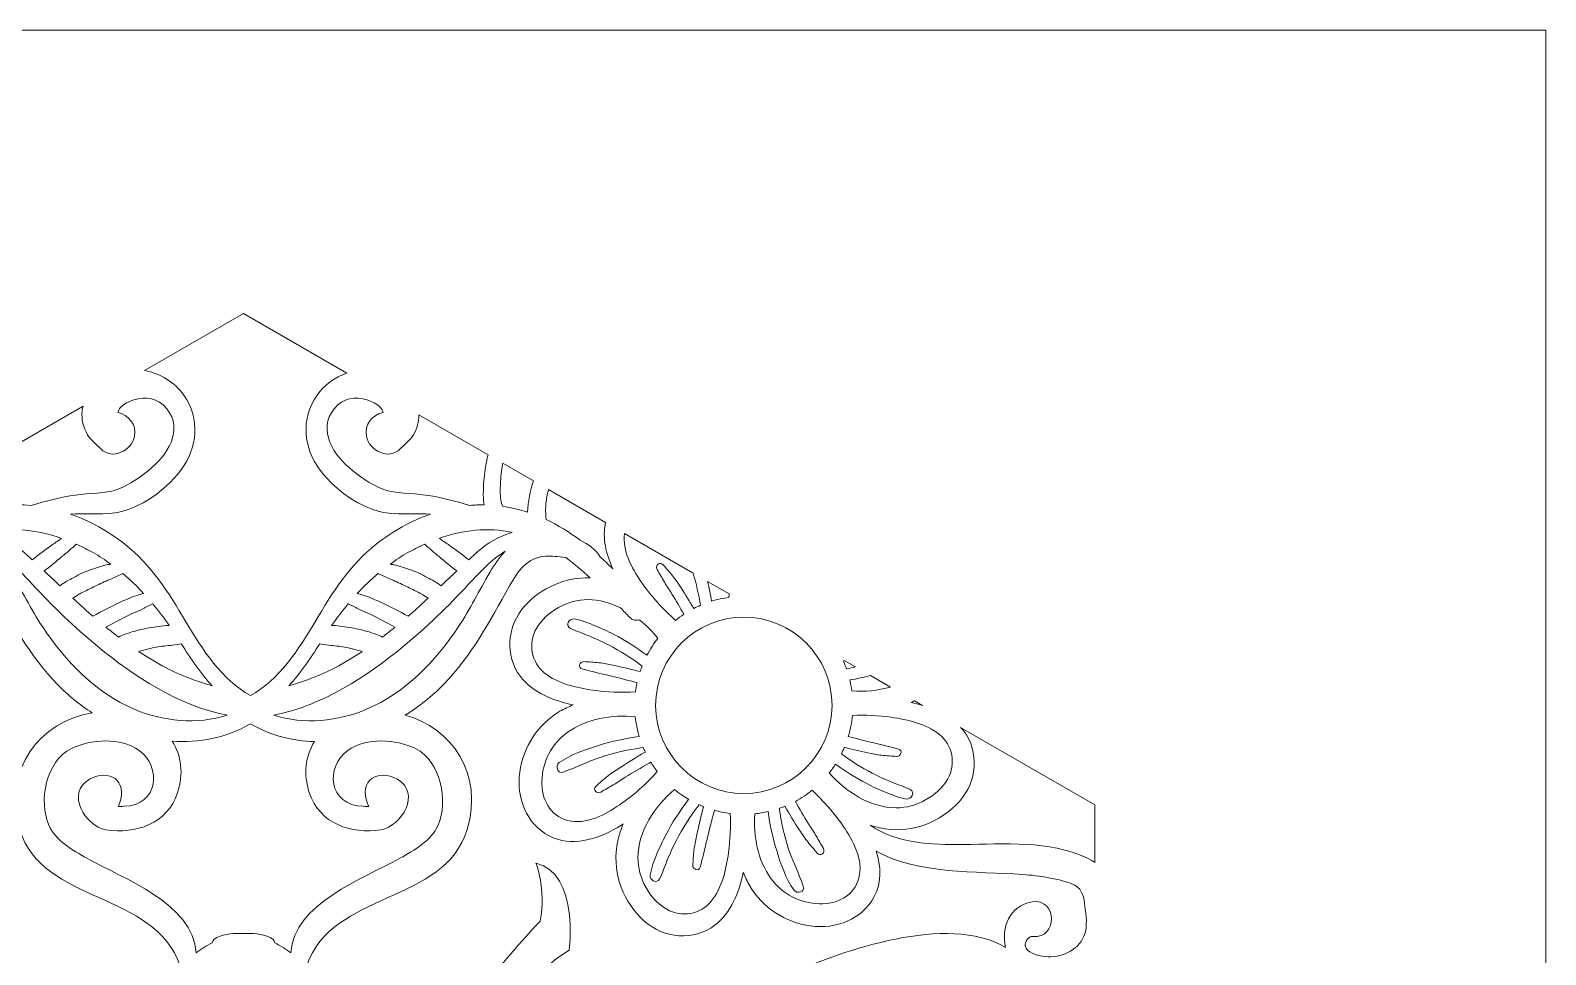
# Model space of a CAD drawing. Extents: x 7 to 992, y -718 to -282.
# Drawn here: x 851.8 to 991.6, y -367.8 to -282.5 of the extents above; entities that cross this region are included whole.
import ezdxf

# ---------------------------------------------------------------- set-up
doc = ezdxf.new("R2010")
doc.units = 0
doc.header["$MEASUREMENT"] = 0
doc.layers.add('Layer 1', color=7, linetype='Continuous')

msp = doc.modelspace()

# ---------------------------------------------------------------- linework, layer by layer
at = {"layer": 'Layer 1', "lineweight": 0}
for points, knots in [([(515.44, -282.48), (515.44, -282.48), (265.44, -282.48), (265.44, -282.48), (265.44, -282.48), (259.14, -282.48), (259.14, -282.48), (259.14, -282.48), (27.26, -282.48), (27.26, -282.48), (27.26, -282.48), (27.26, -282.86), (27.26, -282.86), (27.26, -282.86), (25.9, -282.86), (25.9, -282.86), (25.9, -282.86), (24.9, -282.86), (24.9, -282.86), (24.9, -282.86), (7.49, -306.85), (7.49, -306.85), (7.49, -306.85), (7.49, -496.33), (7.49, -496.33), (7.49, -496.33), (24.9, -524.26), (24.9, -524.26), (24.9, -524.26), (25.04, -524.26), (25.04, -524.26), (25.04, -524.26), (25.9, -525.98), (25.9, -525.98), (25.9, -525.98), (34.58, -543.33), (34.58, -543.33), (34.58, -543.33), (85.48, -645.12), (85.48, -645.12), (85.48, -645.12), (85.48, -693.39), (85.48, -693.39), (85.48, -693.6), (85.49, -693.81), (85.49, -694.02), (85.35, -694.6), (85.27, -695.2), (85.27, -695.83), (85.27, -695.83), (85.27, -710.02), (85.27, -710.02), (85.27, -714.22), (88.67, -717.63), (92.87, -717.63), (92.87, -717.63), (107.07, -717.63), (107.07, -717.63), (107.48, -717.63), (107.89, -717.59), (108.29, -717.52), (108.74, -717.55), (109.19, -717.56), (109.64, -717.56), (109.64, -717.56), (182.16, -717.56), (182.16, -717.56), (182.56, -717.56), (182.97, -717.55), (183.37, -717.53), (183.74, -717.59), (184.13, -717.63), (184.52, -717.63), (184.52, -717.63), (198.72, -717.63), (198.72, -717.63), (202.92, -717.63), (206.32, -714.22), (206.32, -710.02), (206.32, -710.02), (206.32, -695.83), (206.32, -695.83), (206.32, -695.53), (206.3, -695.25), (206.27, -694.96), (206.3, -694.46), (206.32, -693.96), (206.33, -693.45), (206.33, -693.45), (206.33, -645.12), (206.33, -645.12), (206.33, -645.12), (257.2, -543.33), (257.2, -543.33), (257.2, -543.33), (259.14, -539.46), (259.14, -539.46), (259.14, -539.46), (266.76, -524.21), (266.76, -524.21), (266.76, -524.21), (266.76, -645.12), (266.76, -645.12), (266.76, -645.12), (363.47, -645.12), (363.47, -645.12), (363.74, -645.12), (364, -645.1), (364.27, -645.1), (364.76, -645.2), (365.27, -645.25), (365.79, -645.25), (365.79, -645.25), (379.98, -645.25), (379.98, -645.25), (384.18, -645.25), (387.59, -641.84), (387.59, -637.64), (387.59, -637.64), (387.59, -623.45), (387.59, -623.45), (387.59, -623.12), (387.56, -622.8), (387.52, -622.49), (387.56, -621.96), (387.58, -621.43), (387.58, -620.89), (387.58, -620.89), (387.58, -584.63), (387.58, -584.63), (387.58, -584.63), (508.12, -524.36), (508.12, -524.36), (508.12, -524.36), (508.12, -717.56), (508.12, -717.56), (508.12, -717.56), (544.38, -717.56), (544.38, -717.56), (545.28, -717.56), (546.17, -717.51), (547.05, -717.42), (547.05, -717.42), (560.83, -717.42), (560.83, -717.42), (565.03, -717.42), (568.44, -714.01), (568.44, -709.81), (568.44, -709.81), (568.44, -696.13), (568.44, -696.13), (568.53, -695.25), (568.59, -694.36), (568.59, -693.45), (568.59, -693.45), (568.59, -645.12), (568.59, -645.12), (568.59, -645.12), (689.44, -645.12), (689.44, -645.12), (689.44, -645.12), (689.44, -693.39), (689.44, -693.39), (689.44, -693.59), (689.45, -693.79), (689.46, -693.99), (689.34, -694.51), (689.28, -695.06), (689.28, -695.61), (689.28, -695.61), (689.28, -709.81), (689.28, -709.81), (689.28, -714.01), (692.69, -717.42), (696.89, -717.42), (696.89, -717.42), (710.98, -717.42), (710.98, -717.42), (711.84, -717.51), (712.72, -717.56), (713.61, -717.56), (713.61, -717.56), (749.9, -717.56), (749.9, -717.56), (749.9, -717.56), (749.9, -524.21), (749.9, -524.21), (749.9, -524.21), (870.73, -584.62), (870.73, -584.62), (870.73, -584.62), (870.73, -620.95), (870.73, -620.95), (870.73, -621.35), (870.74, -621.75), (870.76, -622.15), (870.71, -622.51), (870.67, -622.87), (870.67, -623.23), (870.67, -623.23), (870.67, -637.43), (870.67, -637.43), (870.67, -641.63), (874.08, -645.04), (878.28, -645.04), (878.28, -645.04), (892.48, -645.04), (892.48, -645.04), (892.58, -645.04), (892.69, -645.03), (892.79, -645.02), (893.49, -645.08), (894.19, -645.12), (894.9, -645.12), (894.9, -645.12), (991.58, -645.12), (991.58, -645.12), (991.58, -645.12), (991.58, -282.48), (991.58, -282.48), (991.58, -282.48), (515.44, -282.48), (515.44, -282.48)], [0, 0, 0, 0, 1, 1, 1, 2, 2, 2, 3, 3, 3, 4, 4, 4, 5, 5, 5, 6, 6, 6, 7, 7, 7, 8, 8, 8, 9, 9, 9, 10, 10, 10, 11, 11, 11, 12, 12, 12, 13, 13, 13, 14, 14, 14, 15, 15, 15, 16, 16, 16, 17, 17, 17, 18, 18, 18, 19, 19, 19, 20, 20, 20, 21, 21, 21, 22, 22, 22, 23, 23, 23, 24, 24, 24, 25, 25, 25, 26, 26, 26, 27, 27, 27, 28, 28, 28, 29, 29, 29, 30, 30, 30, 31, 31, 31, 32, 32, 32, 33, 33, 33, 34, 34, 34, 35, 35, 35, 36, 36, 36, 37, 37, 37, 38, 38, 38, 39, 39, 39, 40, 40, 40, 41, 41, 41, 42, 42, 42, 43, 43, 43, 44, 44, 44, 45, 45, 45, 46, 46, 46, 47, 47, 47, 48, 48, 48, 49, 49, 49, 50, 50, 50, 51, 51, 51, 52, 52, 52, 53, 53, 53, 54, 54, 54, 55, 55, 55, 56, 56, 56, 57, 57, 57, 58, 58, 58, 59, 59, 59, 60, 60, 60, 61, 61, 61, 62, 62, 62, 63, 63, 63, 64, 64, 64, 65, 65, 65, 66, 66, 66, 67, 67, 67, 68, 68, 68, 69, 69, 69, 70, 70, 70, 71, 71, 71, 72, 72, 72, 73, 73, 73, 74, 74, 74, 74]), ([(878.28, -316.15), (876.75, -318.31), (877.03, -321.02), (878.57, -323.07), (880.12, -325.12), (882.77, -326.97), (885.39, -327.07), (886.5, -327.12), (887.62, -327.08), (888.74, -327.11), (886.95, -327.75), (885.26, -328.69), (883.77, -329.87), (881.25, -331.86), (879.72, -334.32), (878.11, -337.04), (876.58, -339.61), (874.81, -342.39), (872.14, -343.86), (869.48, -342.39), (867.71, -339.61), (866.18, -337.04), (864.57, -334.32), (863.04, -331.86), (860.52, -329.87), (859.03, -328.69), (857.34, -327.75), (855.55, -327.11), (856.66, -327.08), (857.79, -327.12), (858.9, -327.07), (861.52, -326.97), (864.16, -325.12), (865.71, -323.07), (867.26, -321.02), (867.54, -318.31), (866.01, -316.15), (865.15, -314.94), (863.81, -314.15), (862.38, -313.88), (862.38, -313.88), (871.49, -308.62), (871.49, -308.62), (871.49, -308.62), (881.02, -314.12), (881.02, -314.12), (879.94, -314.51), (878.96, -315.19), (878.28, -316.15)], [0, 0, 0, 0, 1, 1, 1, 2, 2, 2, 3, 3, 3, 4, 4, 4, 5, 5, 5, 6, 6, 6, 7, 7, 7, 8, 8, 8, 9, 9, 9, 10, 10, 10, 11, 11, 11, 12, 12, 12, 13, 13, 13, 14, 14, 14, 15, 15, 15, 16, 16, 16, 16]), ([(857.12, -319.79), (857.44, -320.33), (857.92, -320.66), (858.34, -321.1), (859.37, -322.19), (861.23, -321.24), (861.46, -319.95), (861.66, -318.84), (860.88, -317.93), (859.9, -317.74), (859.9, -317.74), (860, -317.51), (860, -317.51), (860.18, -317.13), (860.64, -316.89), (861, -316.72), (861.99, -316.26), (863.25, -316.29), (864.08, -317.05), (866.1, -318.86), (864.74, -321.39), (863.05, -322.83), (862.14, -323.61), (861.08, -324.38), (859.94, -324.81), (858.71, -325.28), (857.3, -325.16), (856.01, -325.36), (854.64, -325.57), (853.27, -325.89), (851.92, -326.31), (851.48, -326.27), (851.04, -326.26), (850.61, -326.26), (850.69, -325.79), (850.68, -325.3), (850.67, -324.82), (850.65, -324.12), (850.58, -323.41), (850.46, -322.72), (850.36, -322.16), (850.26, -321.55), (850, -321.03), (850, -321.03), (856.7, -317.16), (856.7, -317.16), (856.67, -317.31), (856.64, -317.46), (856.62, -317.61), (856.54, -318.37), (856.72, -319.13), (857.12, -319.79)], [0, 0, 0, 0, 1, 1, 1, 2, 2, 2, 3, 3, 3, 4, 4, 4, 5, 5, 5, 6, 6, 6, 7, 7, 7, 8, 8, 8, 9, 9, 9, 10, 10, 10, 11, 11, 11, 12, 12, 12, 13, 13, 13, 14, 14, 14, 15, 15, 15, 16, 16, 16, 17, 17, 17, 17]), ([(882.83, -319.95), (883.06, -321.24), (884.92, -322.19), (885.95, -321.1), (886.37, -320.66), (886.85, -320.33), (887.17, -319.79), (887.5, -319.24), (887.67, -318.6), (887.67, -317.96), (887.67, -317.96), (894.05, -321.64), (894.05, -321.64), (893.95, -322), (893.89, -322.37), (893.83, -322.72), (893.71, -323.41), (893.64, -324.12), (893.62, -324.82), (893.61, -325.3), (893.6, -325.79), (893.68, -326.26), (893.25, -326.26), (892.81, -326.27), (892.36, -326.31), (891.02, -325.89), (889.64, -325.57), (888.27, -325.36), (886.98, -325.16), (885.58, -325.28), (884.34, -324.81), (883.21, -324.38), (882.15, -323.61), (881.23, -322.83), (879.55, -321.39), (878.19, -318.86), (880.21, -317.05), (881.04, -316.29), (882.29, -316.26), (883.28, -316.72), (883.64, -316.89), (884.11, -317.13), (884.29, -317.51), (884.29, -317.51), (884.38, -317.74), (884.38, -317.74), (883.4, -317.93), (882.63, -318.84), (882.83, -319.95)], [0, 0, 0, 0, 1, 1, 1, 2, 2, 2, 3, 3, 3, 4, 4, 4, 5, 5, 5, 6, 6, 6, 7, 7, 7, 8, 8, 8, 9, 9, 9, 10, 10, 10, 11, 11, 11, 12, 12, 12, 13, 13, 13, 14, 14, 14, 15, 15, 15, 16, 16, 16, 16]), ([(897.7, -326.94), (896.97, -326.7), (896.21, -326.52), (895.42, -326.41), (895.42, -326.41), (895.38, -326.35), (895.38, -326.35), (895.38, -326.35), (895.28, -326.13), (895.28, -326.13), (895.28, -326.13), (895.25, -325.98), (895.25, -325.98), (895.16, -325.5), (895.17, -325), (895.19, -324.51), (895.21, -323.92), (895.26, -323.34), (895.34, -322.76), (895.36, -322.64), (895.38, -322.53), (895.4, -322.42), (895.4, -322.42), (898.23, -324.05), (898.23, -324.05), (897.92, -324.98), (897.73, -325.96), (897.7, -326.94)], [0, 0, 0, 0, 1, 1, 1, 2, 2, 2, 3, 3, 3, 4, 4, 4, 5, 5, 5, 6, 6, 6, 7, 7, 7, 8, 8, 8, 9, 9, 9, 9]), ([(905.55, -332.16), (905.16, -331.78), (904.77, -331.4), (904.37, -331.03), (903.95, -330.38), (903.3, -329.88), (902.54, -329.53), (901.55, -328.78), (900.5, -328.13), (899.4, -327.61), (899.36, -327.11), (899.34, -326.6), (899.39, -326.13), (899.43, -325.73), (899.51, -325.29), (899.63, -324.86), (899.63, -324.86), (904.89, -327.9), (904.89, -327.9), (904.57, -329.31), (904.94, -330.83), (905.55, -332.16)], [0, 0, 0, 0, 1, 1, 1, 2, 2, 2, 3, 3, 3, 4, 4, 4, 5, 5, 5, 6, 6, 6, 7, 7, 7, 7]), ([(854.73, -329.36), (854.45, -329.55), (854.17, -329.74), (853.9, -329.93), (853.25, -330.37), (852.63, -330.85), (852.01, -331.32), (851.77, -331.1), (851.53, -330.87), (851.28, -330.66), (850.3, -329.78), (849.19, -329.15), (847.99, -328.81), (850.28, -328.3), (852.56, -328.59), (854.73, -329.36)], [0, 0, 0, 0, 1, 1, 1, 2, 2, 2, 3, 3, 3, 4, 4, 4, 5, 5, 5, 5]), ([(896.29, -328.81), (895.1, -329.15), (893.99, -329.78), (893, -330.66), (892.76, -330.87), (892.52, -331.1), (892.28, -331.32), (891.66, -330.85), (891.04, -330.37), (890.39, -329.93), (890.11, -329.74), (889.83, -329.55), (889.55, -329.36), (891.72, -328.59), (894, -328.3), (896.29, -328.81)], [0, 0, 0, 0, 1, 1, 1, 2, 2, 2, 3, 3, 3, 4, 4, 4, 5, 5, 5, 5]), ([(913.02, -335.82), (912.64, -335.19), (912.26, -334.55), (911.85, -333.93), (911.61, -333.56), (911.37, -333.17), (911.08, -332.83), (910.8, -332.48), (910.5, -332.14), (910.2, -331.8), (909.89, -331.45), (909.41, -331.85), (909.64, -332.24), (909.87, -332.62), (910.09, -333), (910.31, -333.38), (910.53, -333.76), (910.78, -334.12), (911.01, -334.49), (911.4, -335.1), (911.75, -335.73), (912.11, -336.36), (911.84, -336.53), (911.59, -336.72), (911.34, -336.92), (910.14, -335.85), (909.05, -334.65), (908.14, -333.32), (907.29, -332.07), (906.42, -330.48), (906.64, -328.91), (906.64, -328.91), (912.96, -332.56), (912.96, -332.56), (913.25, -333.53), (913.48, -334.52), (913.64, -335.53), (913.43, -335.62), (913.22, -335.72), (913.02, -335.82)], [0, 0, 0, 0, 1, 1, 1, 2, 2, 2, 3, 3, 3, 4, 4, 4, 5, 5, 5, 6, 6, 6, 7, 7, 7, 8, 8, 8, 9, 9, 9, 10, 10, 10, 11, 11, 11, 12, 12, 12, 13, 13, 13, 13]), ([(848.26, -333.74), (850.08, -336.99), (851.73, -340.14), (854.36, -342.85), (855.32, -343.83), (856.4, -344.71), (857.54, -345.45), (852.78, -346.18), (849.22, -350.71), (850.86, -356.2), (852.94, -363.13), (863.34, -361.86), (865.66, -368.81), (865.09, -369.37), (864.59, -369.96), (864.2, -370.55), (862.6, -372.98), (860.71, -377.25), (861.29, -380.43), (859.79, -381.16), (858.4, -382.08), (857.15, -383.16), (857.15, -383.16), (853.32, -378.06), (853.32, -378.06), (852.56, -373.47), (844.14, -364.67), (844.14, -364.67), (843.57, -361.61), (844.52, -359.31), (844.52, -359.31), (840.51, -360.27), (841.46, -367.35), (841.46, -367.35), (847.96, -371.17), (849.69, -380.35), (849.69, -380.35), (852.93, -382.22), (854.38, -384.17), (855, -385.3), (854.31, -386.09), (853.69, -386.94), (853.14, -387.84), (850.89, -386.7), (848.4, -385.98), (846.16, -384.81), (843.25, -383.28), (840.41, -381.62), (837.66, -379.8), (832.2, -376.2), (826.85, -372.18), (820.86, -369.46), (816.73, -367.59), (808.15, -364.48), (802.62, -366.43), (802.74, -364.82), (801.92, -363.2), (800.07, -362.89), (797.76, -362.5), (797.65, -366.31), (800.01, -366.08), (800.38, -366.05), (800.78, -366.59), (800.71, -366.94), (800.59, -367.54), (799.61, -367.82), (799.12, -367.9), (797.77, -368.15), (796.1, -367.56), (795.41, -366.31), (794.95, -365.48), (795.03, -364.47), (795.17, -363.57), (795.27, -362.87), (795.28, -361.99), (795.87, -361.54), (796.53, -361.03), (797.76, -360.81), (798.55, -360.66), (799.34, -360.5), (800.15, -360.42), (800.95, -360.36), (805.24, -360.04), (810.55, -360.39), (814.45, -358.2), (814.01, -359.59), (813.92, -361.08), (814.62, -362.39), (815.78, -364.54), (818.15, -365.43), (820.5, -365.1), (822.83, -364.77), (824.92, -363.43), (826.11, -361.4), (826.34, -361.01), (826.53, -360.6), (826.7, -360.19), (827.09, -361.97), (827.84, -363.91), (829.32, -365.04), (831.27, -366.53), (834.02, -366.27), (835.83, -364.66), (837.72, -362.96), (838.74, -360.34), (838.36, -357.81), (838.25, -357.08), (838.05, -356.37), (837.76, -355.69), (837.96, -355.81), (838.14, -355.95), (838.34, -356.06), (840.16, -357.11), (842.61, -357.87), (844.6, -356.8), (846.75, -355.65), (847.64, -353.27), (847.31, -350.92), (846.98, -348.59), (845.64, -346.51), (843.61, -345.31), (843.22, -345.08), (842.81, -344.9), (842.4, -344.72), (844.17, -344.33), (846.12, -343.59), (847.25, -342.1), (848.74, -340.15), (848.48, -337.4), (846.87, -335.6), (845.35, -333.9), (843.09, -332.92), (840.82, -333), (841.54, -332.33), (842.29, -331.7), (843.08, -331.13), (843.74, -331.01), (844.44, -330.99), (844.92, -331.01), (846.61, -331.07), (847.49, -332.37), (848.26, -333.74)], [0, 0, 0, 0, 1, 1, 1, 2, 2, 2, 3, 3, 3, 4, 4, 4, 5, 5, 5, 6, 6, 6, 7, 7, 7, 8, 8, 8, 9, 9, 9, 10, 10, 10, 11, 11, 11, 12, 12, 12, 13, 13, 13, 14, 14, 14, 15, 15, 15, 16, 16, 16, 17, 17, 17, 18, 18, 18, 19, 19, 19, 20, 20, 20, 21, 21, 21, 22, 22, 22, 23, 23, 23, 24, 24, 24, 25, 25, 25, 26, 26, 26, 27, 27, 27, 28, 28, 28, 29, 29, 29, 30, 30, 30, 31, 31, 31, 32, 32, 32, 33, 33, 33, 34, 34, 34, 35, 35, 35, 36, 36, 36, 37, 37, 37, 38, 38, 38, 39, 39, 39, 40, 40, 40, 41, 41, 41, 42, 42, 42, 43, 43, 43, 44, 44, 44, 45, 45, 45, 46, 46, 46, 47, 47, 47, 47]), ([(861.43, -345.12), (857.84, -343.58), (855.09, -340.71), (852.96, -337.5), (851.9, -335.88), (851.05, -334.16), (850.07, -332.49), (849.67, -331.82), (849.21, -331.13), (848.64, -330.53), (849.88, -331.29), (850.93, -332.41), (852.02, -333.59), (853.92, -335.63), (855.9, -337.57), (858.06, -339.33), (861.37, -342.04), (865.6, -344.86), (870, -345.66), (867.24, -346.56), (864.03, -346.23), (861.43, -345.12)], [0, 0, 0, 0, 1, 1, 1, 2, 2, 2, 3, 3, 3, 4, 4, 4, 5, 5, 5, 6, 6, 6, 7, 7, 7, 7]), ([(858.89, -331.79), (858.39, -331.92), (857.89, -332.07), (857.4, -332.25), (856.86, -332.44), (856.35, -332.69), (855.84, -332.96), (855.42, -333.19), (854.95, -333.42), (854.57, -333.73), (854.09, -333.27), (853.61, -332.82), (853.13, -332.36), (853.68, -331.93), (854.23, -331.5), (854.76, -331.04), (855.2, -330.66), (855.64, -330.28), (856.08, -329.9), (856.61, -330.14), (857.13, -330.39), (857.63, -330.67), (858.2, -330.99), (858.75, -331.36), (859.27, -331.74), (859.14, -331.76), (859.01, -331.76), (858.89, -331.79)], [0, 0, 0, 0, 1, 1, 1, 2, 2, 2, 3, 3, 3, 4, 4, 4, 5, 5, 5, 6, 6, 6, 7, 7, 7, 8, 8, 8, 9, 9, 9, 9]), ([(886.23, -339.33), (888.38, -337.57), (890.37, -335.63), (892.26, -333.59), (893.36, -332.41), (894.4, -331.29), (895.64, -330.53), (895.08, -331.13), (894.61, -331.82), (894.22, -332.49), (893.24, -334.16), (892.39, -335.88), (891.32, -337.5), (889.2, -340.71), (886.45, -343.58), (882.85, -345.12), (880.25, -346.23), (877.05, -346.56), (874.29, -345.66), (878.68, -344.86), (882.92, -342.04), (886.23, -339.33)], [0, 0, 0, 0, 1, 1, 1, 2, 2, 2, 3, 3, 3, 4, 4, 4, 5, 5, 5, 6, 6, 6, 7, 7, 7, 7]), ([(899.37, -331.01), (899.85, -330.99), (900.55, -331.01), (901.21, -331.13), (902, -331.7), (902.75, -332.33), (903.47, -333), (901.2, -332.92), (898.94, -333.9), (897.42, -335.6), (895.81, -337.4), (895.55, -340.15), (897.04, -342.1), (898.17, -343.59), (900.11, -344.33), (901.89, -344.72), (901.47, -344.9), (901.07, -345.08), (900.68, -345.31), (898.65, -346.51), (897.31, -348.59), (896.98, -350.92), (896.65, -353.27), (897.54, -355.65), (899.69, -356.8), (901.68, -357.87), (904.13, -357.11), (905.95, -356.06), (906.15, -355.95), (906.33, -355.81), (906.52, -355.69), (906.24, -356.37), (906.03, -357.08), (905.92, -357.81), (905.55, -360.34), (906.56, -362.96), (908.46, -364.66), (910.26, -366.27), (913.01, -366.53), (914.97, -365.04), (916.45, -363.91), (917.2, -361.97), (917.59, -360.19), (917.76, -360.6), (917.95, -361.01), (918.18, -361.4), (919.37, -363.43), (921.46, -364.77), (923.79, -365.1), (926.14, -365.43), (928.51, -364.54), (929.67, -362.39), (930.37, -361.08), (930.28, -359.59), (929.84, -358.2), (933.73, -360.39), (939.05, -360.04), (943.34, -360.36), (944.14, -360.42), (944.95, -360.5), (945.74, -360.66), (946.52, -360.81), (947.76, -361.03), (948.42, -361.54), (949, -361.99), (949.02, -362.87), (949.12, -363.57), (949.25, -364.47), (949.34, -365.48), (948.88, -366.31), (948.18, -367.56), (946.52, -368.15), (945.17, -367.9), (944.68, -367.82), (943.7, -367.54), (943.58, -366.94), (943.51, -366.59), (943.91, -366.05), (944.28, -366.08), (946.64, -366.31), (946.53, -362.5), (944.22, -362.89), (942.12, -363.24), (941.35, -365.28), (941.78, -367.09), (936.41, -363.91), (926.63, -367.42), (922.13, -369.46), (916.14, -372.18), (910.79, -376.2), (905.33, -379.8), (902.58, -381.62), (899.74, -383.28), (896.82, -384.81), (894.59, -385.98), (892.1, -386.7), (889.85, -387.84), (889.3, -386.94), (888.67, -386.09), (887.99, -385.3), (888.61, -384.17), (890.06, -382.22), (893.3, -380.35), (893.3, -380.35), (895.02, -371.17), (901.53, -367.35), (901.53, -367.35), (902.48, -360.27), (898.47, -359.31), (898.47, -359.31), (899.42, -361.61), (898.85, -364.67), (898.85, -364.67), (890.43, -373.47), (889.67, -378.06), (889.67, -378.06), (885.84, -383.16), (885.84, -383.16), (884.59, -382.08), (883.19, -381.16), (881.7, -380.43), (882.28, -377.25), (880.38, -372.98), (878.78, -370.55), (878.39, -369.96), (877.9, -369.37), (877.33, -368.81), (879.65, -361.86), (890.04, -363.13), (892.13, -356.2), (893.66, -351.09), (890.68, -346.82), (886.41, -345.66), (887.69, -344.87), (888.88, -343.93), (889.93, -342.85), (892.56, -340.14), (894.21, -336.99), (896.03, -333.74), (896.8, -332.37), (897.67, -331.07), (899.37, -331.01)], [0, 0, 0, 0, 1, 1, 1, 2, 2, 2, 3, 3, 3, 4, 4, 4, 5, 5, 5, 6, 6, 6, 7, 7, 7, 8, 8, 8, 9, 9, 9, 10, 10, 10, 11, 11, 11, 12, 12, 12, 13, 13, 13, 14, 14, 14, 15, 15, 15, 16, 16, 16, 17, 17, 17, 18, 18, 18, 19, 19, 19, 20, 20, 20, 21, 21, 21, 22, 22, 22, 23, 23, 23, 24, 24, 24, 25, 25, 25, 26, 26, 26, 27, 27, 27, 28, 28, 28, 29, 29, 29, 30, 30, 30, 31, 31, 31, 32, 32, 32, 33, 33, 33, 34, 34, 34, 35, 35, 35, 36, 36, 36, 37, 37, 37, 38, 38, 38, 39, 39, 39, 40, 40, 40, 41, 41, 41, 42, 42, 42, 43, 43, 43, 44, 44, 44, 45, 45, 45, 46, 46, 46, 47, 47, 47, 47]), ([(885.01, -331.74), (885.54, -331.36), (886.08, -330.99), (886.66, -330.67), (887.16, -330.39), (887.68, -330.14), (888.21, -329.9), (888.65, -330.28), (889.09, -330.66), (889.53, -331.04), (890.06, -331.5), (890.61, -331.93), (891.16, -332.36), (890.67, -332.82), (890.2, -333.27), (889.72, -333.73), (889.34, -333.42), (888.86, -333.19), (888.45, -332.96), (887.94, -332.69), (887.43, -332.44), (886.89, -332.25), (886.4, -332.07), (885.9, -331.92), (885.4, -331.79), (885.27, -331.76), (885.14, -331.76), (885.01, -331.74)], [0, 0, 0, 0, 1, 1, 1, 2, 2, 2, 3, 3, 3, 4, 4, 4, 5, 5, 5, 6, 6, 6, 7, 7, 7, 8, 8, 8, 9, 9, 9, 9]), ([(861.69, -334.61), (861.13, -334.79), (860.59, -335.04), (860.06, -335.28), (859.23, -335.66), (858.41, -336.09), (857.61, -336.53), (857.61, -336.53), (857.42, -336.38), (857.42, -336.38), (856.86, -335.88), (856.31, -335.38), (855.76, -334.86), (855.76, -334.86), (856, -334.71), (856, -334.71), (856.23, -334.58), (856.45, -334.45), (856.68, -334.33), (857.12, -334.1), (857.56, -333.89), (858, -333.68), (858.43, -333.46), (858.88, -333.26), (859.33, -333.09), (859.69, -332.95), (860.03, -332.77), (860.37, -332.59), (861.05, -333.17), (861.69, -333.78), (862.29, -334.44), (862.09, -334.49), (861.89, -334.55), (861.69, -334.61)], [0, 0, 0, 0, 1, 1, 1, 2, 2, 2, 3, 3, 3, 4, 4, 4, 5, 5, 5, 6, 6, 6, 7, 7, 7, 8, 8, 8, 9, 9, 9, 10, 10, 10, 11, 11, 11, 11]), ([(886.29, -333.68), (886.73, -333.89), (887.17, -334.1), (887.6, -334.33), (887.83, -334.45), (888.06, -334.58), (888.29, -334.71), (888.29, -334.71), (888.53, -334.86), (888.53, -334.86), (887.98, -335.38), (887.43, -335.88), (886.86, -336.38), (886.86, -336.38), (886.68, -336.53), (886.68, -336.53), (885.88, -336.09), (885.06, -335.66), (884.22, -335.28), (883.69, -335.04), (883.16, -334.79), (882.6, -334.61), (882.4, -334.55), (882.2, -334.49), (881.99, -334.44), (882.6, -333.78), (883.24, -333.17), (883.92, -332.59), (884.26, -332.77), (884.6, -332.95), (884.96, -333.09), (885.41, -333.26), (885.86, -333.46), (886.29, -333.68)], [0, 0, 0, 0, 1, 1, 1, 2, 2, 2, 3, 3, 3, 4, 4, 4, 5, 5, 5, 6, 6, 6, 7, 7, 7, 8, 8, 8, 9, 9, 9, 10, 10, 10, 11, 11, 11, 11]), ([(914.29, -333.33), (914.29, -333.33), (916.28, -334.48), (916.28, -334.48), (916.28, -334.59), (916.28, -334.69), (916.27, -334.8), (915.72, -334.87), (915.18, -334.98), (914.66, -335.14), (914.56, -334.53), (914.44, -333.93), (914.29, -333.33)], [0, 0, 0, 0, 1, 1, 1, 2, 2, 2, 3, 3, 3, 4, 4, 4, 4]), ([(907.11, -336.63), (907.38, -336.91), (907.72, -336.96), (908.02, -336.88), (908.66, -337.39), (909.23, -337.96), (909.72, -338.56), (909.34, -339.05), (908.99, -339.58), (908.7, -340.14), (907.73, -339.42), (906.72, -338.76), (905.64, -338.21), (905.08, -337.92), (904.51, -337.65), (903.93, -337.41), (903.3, -337.16), (902.68, -336.9), (902, -336.79), (901.51, -336.71), (901.14, -337.41), (901.65, -337.66), (902.21, -337.93), (902.81, -338.12), (903.39, -338.36), (903.99, -338.61), (904.58, -338.88), (905.15, -339.18), (906.24, -339.75), (907.28, -340.4), (908.25, -341.14), (908.19, -341.31), (908.12, -341.48), (908.07, -341.65), (907.24, -341.43), (906.4, -341.23), (905.56, -341.06), (905.14, -340.98), (904.71, -340.88), (904.28, -340.83), (903.81, -340.77), (903.34, -340.75), (902.88, -340.72), (902.5, -340.69), (902.3, -341.3), (902.71, -341.4), (903.58, -341.62), (904.44, -341.84), (905.3, -342.03), (906.14, -342.23), (906.97, -342.44), (907.79, -342.68), (907.73, -342.96), (907.69, -343.23), (907.66, -343.51), (906.34, -343.58), (905.02, -343.54), (903.72, -343.36), (902.18, -343.14), (900.51, -342.76), (899.26, -341.78), (898.04, -340.81), (897.72, -339.01), (898.51, -337.67), (899.45, -336.06), (901.41, -335), (903.26, -335), (904.3, -335.01), (905.32, -335.3), (906.27, -335.76), (906.55, -336.05), (906.83, -336.34), (907.11, -336.63)], [0, 0, 0, 0, 1, 1, 1, 2, 2, 2, 3, 3, 3, 4, 4, 4, 5, 5, 5, 6, 6, 6, 7, 7, 7, 8, 8, 8, 9, 9, 9, 10, 10, 10, 11, 11, 11, 12, 12, 12, 13, 13, 13, 14, 14, 14, 15, 15, 15, 16, 16, 16, 17, 17, 17, 18, 18, 18, 19, 19, 19, 20, 20, 20, 21, 21, 21, 22, 22, 22, 23, 23, 23, 24, 24, 24, 24]), ([(864.58, -337.4), (863.99, -337.41), (863.39, -337.51), (862.81, -337.61), (862.27, -337.7), (861.73, -337.83), (861.21, -337.99), (860.79, -338.11), (860.37, -338.27), (859.98, -338.46), (859.59, -338.16), (859.2, -337.86), (858.82, -337.55), (859.43, -337.2), (860.04, -336.87), (860.68, -336.56), (861.18, -336.31), (861.71, -336.1), (862.21, -335.85), (862.52, -335.69), (862.83, -335.54), (863.13, -335.39), (863.67, -336.04), (864.18, -336.71), (864.66, -337.4), (864.66, -337.4), (864.58, -337.4), (864.58, -337.4)], [0, 0, 0, 0, 1, 1, 1, 2, 2, 2, 3, 3, 3, 4, 4, 4, 5, 5, 5, 6, 6, 6, 7, 7, 7, 8, 8, 8, 9, 9, 9, 9]), ([(882.08, -335.85), (882.58, -336.1), (883.11, -336.31), (883.61, -336.56), (884.24, -336.87), (884.86, -337.2), (885.47, -337.55), (885.09, -337.86), (884.7, -338.16), (884.31, -338.46), (883.91, -338.27), (883.5, -338.11), (883.08, -337.99), (882.55, -337.83), (882.02, -337.7), (881.48, -337.61), (880.9, -337.51), (880.3, -337.41), (879.71, -337.4), (879.71, -337.4), (879.63, -337.4), (879.63, -337.4), (880.11, -336.71), (880.62, -336.04), (881.15, -335.39), (881.46, -335.54), (881.77, -335.69), (882.08, -335.85)], [0, 0, 0, 0, 1, 1, 1, 2, 2, 2, 3, 3, 3, 4, 4, 4, 5, 5, 5, 6, 6, 6, 7, 7, 7, 8, 8, 8, 9, 9, 9, 9]), ([(917.63, -336.62), (922.12, -336.62), (925.77, -340.27), (925.77, -344.76), (925.77, -349.24), (922.12, -352.89), (917.63, -352.89), (913.15, -352.89), (909.5, -349.24), (909.5, -344.76), (909.5, -340.27), (913.15, -336.62), (917.63, -336.62)], [0, 0, 0, 0, 1, 1, 1, 2, 2, 2, 3, 3, 3, 4, 4, 4, 4]), ([(864.32, -341.28), (863.47, -340.83), (862.66, -340.33), (861.86, -339.8), (862.33, -339.65), (862.8, -339.52), (863.28, -339.42), (863.77, -339.33), (864.21, -339.29), (864.73, -339.23), (865.02, -339.19), (865.32, -339.18), (865.61, -339.12), (865.61, -339.12), (865.76, -339.08), (865.76, -339.08), (866.62, -340.44), (867.53, -341.79), (868.62, -342.96), (867.16, -342.53), (865.73, -342.01), (864.32, -341.28)], [0, 0, 0, 0, 1, 1, 1, 2, 2, 2, 3, 3, 3, 4, 4, 4, 5, 5, 5, 6, 6, 6, 7, 7, 7, 7]), ([(881.01, -339.42), (881.49, -339.52), (881.96, -339.65), (882.43, -339.8), (881.63, -340.33), (880.82, -340.83), (879.97, -341.28), (878.55, -342.01), (877.13, -342.53), (875.67, -342.96), (876.75, -341.79), (877.67, -340.44), (878.53, -339.08), (878.53, -339.08), (878.68, -339.12), (878.68, -339.12), (878.96, -339.18), (879.26, -339.19), (879.55, -339.23), (880.08, -339.29), (880.52, -339.33), (881.01, -339.42)], [0, 0, 0, 0, 1, 1, 1, 2, 2, 2, 3, 3, 3, 4, 4, 4, 5, 5, 5, 6, 6, 6, 7, 7, 7, 7]), ([(927.1, -341.39), (927.01, -341.14), (926.92, -340.9), (926.82, -340.66), (926.82, -340.66), (926.9, -340.61), (926.9, -340.61), (926.9, -340.61), (927.95, -341.22), (927.95, -341.22), (927.67, -341.27), (927.39, -341.34), (927.1, -341.39)], [0, 0, 0, 0, 1, 1, 1, 2, 2, 2, 3, 3, 3, 4, 4, 4, 4]), ([(929.33, -342.01), (929.33, -342.01), (931.16, -343.07), (931.16, -343.07), (930, -343.4), (928.78, -343.52), (927.6, -343.43), (927.55, -343.09), (927.49, -342.75), (927.41, -342.42), (928.06, -342.31), (928.7, -342.17), (929.33, -342.01)], [0, 0, 0, 0, 1, 1, 1, 2, 2, 2, 3, 3, 3, 4, 4, 4, 4]), ([(933.06, -344.49), (933.16, -344.45), (933.27, -344.4), (933.38, -344.35), (933.38, -344.35), (934.1, -344.77), (934.1, -344.77), (933.75, -344.66), (933.4, -344.57), (933.06, -344.49)], [0, 0, 0, 0, 1, 1, 1, 2, 2, 2, 3, 3, 3, 3]), ([(878.06, -348.1), (877.21, -349.42), (877, -351.1), (877.57, -352.81), (878.52, -355.69), (881.43, -356.67), (884.17, -356.23), (886.1, -355.91), (887.91, -352.84), (885.69, -351.58), (883.88, -350.56), (882.13, -351.7), (882.92, -353.81), (882.96, -353.91), (883.01, -354.01), (883.06, -354.09), (882.89, -354.1), (882.72, -354.09), (882.55, -354.07), (879.25, -354.01), (879.06, -350.41), (881.11, -348.92), (882.81, -347.69), (885.57, -347.86), (887.36, -348.75), (889.71, -349.92), (890.4, -353.59), (889.44, -355.81), (888.8, -357.26), (887.25, -358.13), (885.93, -358.87), (882.59, -360.72), (876.08, -363.08), (875.87, -367.58), (875.4, -367.24), (874.9, -366.93), (874.38, -366.67), (874.34, -366.46), (874.19, -366.26), (873.95, -366.16), (873.15, -365.85), (872.33, -365.76), (871.5, -365.82), (870.66, -365.76), (869.83, -365.85), (869.04, -366.16), (868.8, -366.26), (868.65, -366.46), (868.61, -366.67), (868.09, -366.93), (867.59, -367.24), (867.12, -367.58), (866.91, -363.08), (860.4, -360.72), (857.06, -358.87), (855.74, -358.13), (854.19, -357.26), (853.55, -355.81), (852.59, -353.59), (853.27, -349.92), (855.63, -348.75), (857.42, -347.86), (860.17, -347.69), (861.88, -348.92), (863.93, -350.41), (863.74, -354.01), (860.44, -354.07), (860.27, -354.09), (860.1, -354.1), (859.93, -354.09), (859.98, -354.01), (860.03, -353.91), (860.06, -353.81), (860.86, -351.7), (859.11, -350.56), (857.3, -351.58), (855.08, -352.84), (856.89, -355.91), (858.82, -356.23), (861.56, -356.67), (864.47, -355.69), (865.42, -352.81), (865.99, -351.08), (865.78, -349.39), (864.91, -348.05), (867.37, -348.25), (869.86, -347.79), (872.14, -346.45), (874.02, -347.55), (876.03, -348.06), (878.06, -348.1)], [0, 0, 0, 0, 1, 1, 1, 2, 2, 2, 3, 3, 3, 4, 4, 4, 5, 5, 5, 6, 6, 6, 7, 7, 7, 8, 8, 8, 9, 9, 9, 10, 10, 10, 11, 11, 11, 12, 12, 12, 13, 13, 13, 14, 14, 14, 15, 15, 15, 16, 16, 16, 17, 17, 17, 18, 18, 18, 19, 19, 19, 20, 20, 20, 21, 21, 21, 22, 22, 22, 23, 23, 23, 24, 24, 24, 25, 25, 25, 26, 26, 26, 27, 27, 27, 28, 28, 28, 29, 29, 29, 30, 30, 30, 30]), ([(900.98, -350.91), (902.16, -350.5), (903.27, -349.91), (904.47, -349.53), (905.66, -349.15), (906.89, -348.86), (908.13, -348.69), (908.13, -348.69), (908.35, -348.63), (908.35, -348.63), (908.41, -348.78), (908.49, -348.93), (908.56, -349.08), (908.56, -349.08), (908.49, -349.1), (908.49, -349.1), (907.7, -349.56), (906.91, -350.04), (906.15, -350.55), (905.77, -350.8), (905.39, -351.04), (905.04, -351.32), (904.69, -351.61), (904.35, -351.9), (904.01, -352.2), (903.66, -352.51), (904.07, -352.99), (904.45, -352.76), (904.83, -352.53), (905.21, -352.32), (905.59, -352.1), (905.97, -351.88), (906.33, -351.62), (906.7, -351.39), (907.43, -350.94), (908.17, -350.51), (908.92, -350.1), (908.92, -350.1), (909.06, -349.99), (909.06, -349.99), (909.24, -350.29), (909.45, -350.59), (909.66, -350.87), (908.62, -352.02), (907.46, -353.06), (906.19, -353.93), (904.83, -354.86), (903.08, -355.81), (901.39, -355.38), (899.75, -354.96), (898.96, -353.35), (899.01, -351.77), (899.05, -349.99), (899.91, -348.31), (901.35, -347.27), (903.12, -346), (905.49, -345.59), (907.63, -345.81), (907.69, -346.43), (907.82, -347.04), (908, -347.63), (906.72, -347.81), (905.47, -348.07), (904.25, -348.46), (903.02, -348.84), (901.67, -349.28), (900.62, -350.04), (900.22, -350.33), (900.43, -351.1), (900.98, -350.91)], [0, 0, 0, 0, 1, 1, 1, 2, 2, 2, 3, 3, 3, 4, 4, 4, 5, 5, 5, 6, 6, 6, 7, 7, 7, 8, 8, 8, 9, 9, 9, 10, 10, 10, 11, 11, 11, 12, 12, 12, 13, 13, 13, 14, 14, 14, 15, 15, 15, 16, 16, 16, 17, 17, 17, 18, 18, 18, 19, 19, 19, 20, 20, 20, 21, 21, 21, 22, 22, 22, 23, 23, 23, 23]), ([(932.97, -352.53), (932.4, -352.26), (931.81, -352.07), (931.23, -351.82), (930.63, -351.58), (930.04, -351.31), (929.46, -351.01), (928.47, -350.49), (927.53, -349.89), (926.63, -349.24), (926.73, -349.03), (926.83, -348.83), (926.92, -348.63), (927.63, -348.81), (928.34, -348.98), (929.06, -349.13), (929.48, -349.21), (929.91, -349.31), (930.34, -349.36), (930.8, -349.42), (931.27, -349.44), (931.74, -349.47), (932.12, -349.5), (932.31, -348.89), (931.91, -348.79), (931.04, -348.57), (930.18, -348.35), (929.31, -348.15), (928.63, -348), (927.95, -347.81), (927.27, -347.62), (927.46, -347), (927.59, -346.35), (927.65, -345.68), (928.84, -345.64), (930.04, -345.69), (931.22, -345.86), (932.77, -346.07), (934.43, -346.45), (935.68, -347.44), (936.9, -348.4), (937.22, -350.2), (936.44, -351.55), (935.49, -353.16), (933.54, -354.22), (931.68, -354.21), (929.31, -354.2), (927.05, -352.75), (925.52, -350.99), (925.72, -350.73), (925.92, -350.46), (926.1, -350.18), (927.01, -350.85), (927.97, -351.46), (928.97, -351.98), (929.53, -352.27), (930.1, -352.54), (930.69, -352.78), (931.31, -353.03), (931.94, -353.29), (932.61, -353.4), (933.1, -353.48), (933.48, -352.78), (932.97, -352.53)], [0, 0, 0, 0, 1, 1, 1, 2, 2, 2, 3, 3, 3, 4, 4, 4, 5, 5, 5, 6, 6, 6, 7, 7, 7, 8, 8, 8, 9, 9, 9, 10, 10, 10, 11, 11, 11, 12, 12, 12, 13, 13, 13, 14, 14, 14, 15, 15, 15, 16, 16, 16, 17, 17, 17, 18, 18, 18, 19, 19, 19, 20, 20, 20, 21, 21, 21, 21]), ([(950, -359.25), (949.78, -359.1), (949.54, -358.95), (949.26, -358.82), (945.76, -357.21), (941.65, -357.54), (937.9, -357.6), (934.93, -357.64), (931.74, -357.5), (929.29, -355.82), (929.74, -355.96), (930.2, -356.08), (930.67, -356.15), (933.2, -356.53), (935.82, -355.51), (937.52, -353.62), (939.13, -351.82), (939.39, -349.06), (937.9, -347.11), (937.82, -347), (937.73, -346.91), (937.63, -346.81), (937.63, -346.81), (950, -353.95), (950, -353.95), (950, -353.95), (950, -359.25), (950, -359.25)], [0, 0, 0, 0, 1, 1, 1, 2, 2, 2, 3, 3, 3, 4, 4, 4, 5, 5, 5, 6, 6, 6, 7, 7, 7, 8, 8, 8, 9, 9, 9, 9]), ([(911.24, -352.52), (911.65, -352.86), (912.1, -353.16), (912.56, -353.43), (912.56, -353.43), (912.51, -353.48), (912.51, -353.48), (911.72, -354.51), (911.02, -355.61), (910.42, -356.76), (910.13, -357.32), (909.87, -357.89), (909.63, -358.47), (909.37, -359.1), (909.11, -359.73), (909, -360.4), (908.92, -360.89), (909.62, -361.27), (909.87, -360.75), (910.15, -360.19), (910.34, -359.6), (910.58, -359.02), (910.83, -358.42), (911.1, -357.83), (911.4, -357.25), (911.98, -356.12), (912.67, -355.03), (913.45, -354.02), (913.45, -354.02), (913.49, -353.91), (913.49, -353.91), (913.64, -353.98), (913.79, -354.05), (913.94, -354.11), (913.94, -354.11), (913.9, -354.17), (913.9, -354.17), (913.67, -355.05), (913.46, -355.95), (913.28, -356.84), (913.19, -357.27), (913.09, -357.7), (913.04, -358.13), (912.99, -358.59), (912.96, -359.06), (912.93, -359.53), (912.91, -359.9), (913.51, -360.1), (913.62, -359.69), (913.83, -358.83), (914.05, -357.97), (914.25, -357.1), (914.44, -356.25), (914.67, -355.4), (914.91, -354.56), (914.91, -354.56), (914.93, -354.44), (914.93, -354.44), (915.4, -354.57), (915.89, -354.67), (916.39, -354.73), (916.44, -355.94), (916.39, -357.16), (916.22, -358.36), (916.01, -359.9), (915.63, -361.57), (914.64, -362.81), (913.68, -364.04), (911.87, -364.36), (910.53, -363.57), (908.92, -362.63), (907.86, -360.67), (907.87, -358.82), (907.88, -356.38), (909.42, -354.06), (911.24, -352.52)], [0, 0, 0, 0, 1, 1, 1, 2, 2, 2, 3, 3, 3, 4, 4, 4, 5, 5, 5, 6, 6, 6, 7, 7, 7, 8, 8, 8, 9, 9, 9, 10, 10, 10, 11, 11, 11, 12, 12, 12, 13, 13, 13, 14, 14, 14, 15, 15, 15, 16, 16, 16, 17, 17, 17, 18, 18, 18, 19, 19, 19, 20, 20, 20, 21, 21, 21, 22, 22, 22, 23, 23, 23, 24, 24, 24, 25, 25, 25, 25]), ([(923.12, -361.43), (922.71, -360.24), (922.13, -359.13), (921.74, -357.93), (921.36, -356.74), (921.07, -355.51), (920.91, -354.27), (920.91, -354.27), (920.9, -354.26), (920.9, -354.26), (921.08, -354.2), (921.25, -354.14), (921.42, -354.07), (921.85, -354.81), (922.29, -355.54), (922.76, -356.26), (923.01, -356.63), (923.25, -357.02), (923.54, -357.36), (923.82, -357.71), (924.12, -358.05), (924.41, -358.39), (924.72, -358.74), (925.2, -358.34), (924.97, -357.95), (924.75, -357.57), (924.53, -357.19), (924.31, -356.81), (924.09, -356.43), (923.84, -356.07), (923.61, -355.7), (923.18, -355.02), (922.78, -354.32), (922.39, -353.62), (922.94, -353.33), (923.45, -352.98), (923.93, -352.59), (925, -353.59), (925.97, -354.69), (926.8, -355.89), (927.73, -357.25), (928.68, -359), (928.25, -360.69), (927.83, -362.33), (926.22, -363.12), (924.63, -363.07), (922.85, -363.02), (921.17, -362.17), (920.13, -360.73), (918.92, -359.04), (918.5, -356.82), (918.65, -354.77), (919.06, -354.72), (919.47, -354.65), (919.87, -354.56), (920.05, -355.78), (920.3, -356.98), (920.67, -358.16), (921.05, -359.38), (921.5, -360.74), (922.25, -361.79), (922.54, -362.19), (923.31, -361.97), (923.12, -361.43)], [0, 0, 0, 0, 1, 1, 1, 2, 2, 2, 3, 3, 3, 4, 4, 4, 5, 5, 5, 6, 6, 6, 7, 7, 7, 8, 8, 8, 9, 9, 9, 10, 10, 10, 11, 11, 11, 12, 12, 12, 13, 13, 13, 14, 14, 14, 15, 15, 15, 16, 16, 16, 17, 17, 17, 18, 18, 18, 19, 19, 19, 20, 20, 20, 21, 21, 21, 21])]:
    msp.add_open_spline(points, degree=3, knots=knots, dxfattribs=at)

doc.saveas('drawing.dxf')
